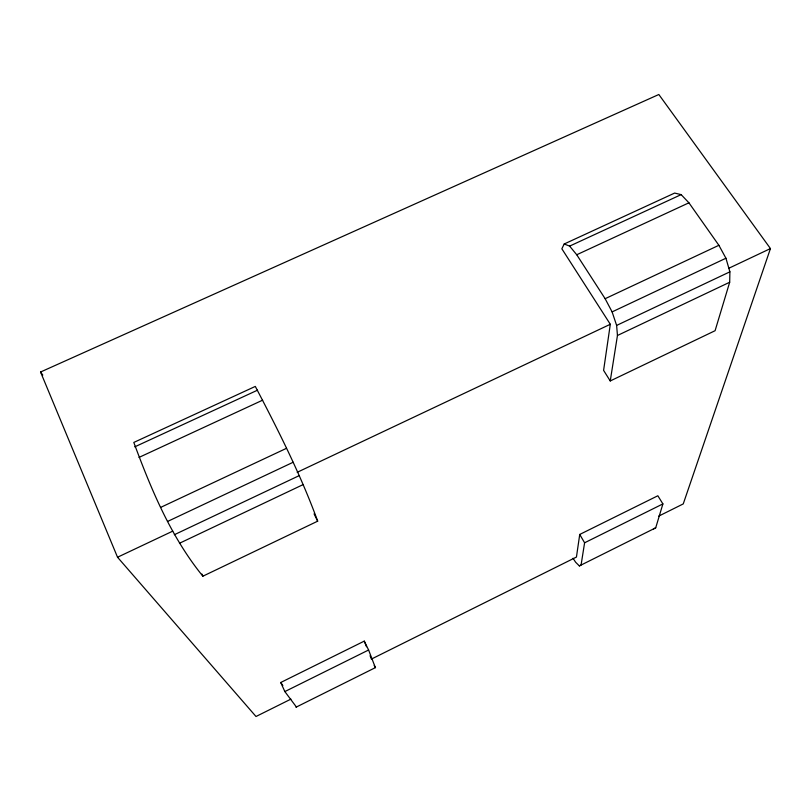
<?xml version="1.0" encoding="UTF-8"?>
<svg xmlns="http://www.w3.org/2000/svg" width="811" height="811" viewBox="0 0 811 811"><rect width="100%" height="100%" fill="white"/><g stroke="black" fill="none" stroke-linecap="round" stroke-linejoin="round"><path stroke-width="1.22" d="M729.687 282.238L729.89 271.827L725.936 258.233L718.881 245.297L688.934 202.811L681.149 194.63L674.64 193.069L564.203 243.989L561.851 248.795L610.308 324.278L603.597 370.374L610.247 380.957L715.089 330.706L729.687 282.238L617.455 335.48L610.247 380.957M653.453 528.965L655.704 527.829L662.901 503.915L657.853 495.764L579.733 534.449L576.439 557.066L371.408 659.079L370.069 655.714M579.733 534.449L584.599 542.792L581.071 565.044L579.358 565.916L575.678 562.297L573.022 558.262M290.916 699.123L256.002 716.498L117.534 557.238L40.55 372.016L658.836 94.502L770.45 248.571L683.247 503.915L658.704 516.131M296.42 707.03L284.854 691.58L280.738 682.497L364.271 641.126L368.599 650.006L375.371 667.656L374.216 665.446M295.974 707.233L375.544 667.554M579.358 565.916L655.704 527.829M284.854 691.58L368.599 650.006M584.599 542.792L662.901 503.915M202.872 576.195L317.679 521.169C300.678 474.607 278.244 430.256 255.303 386.421L133.805 442.441C151.181 489.398 170.888 536.923 202.872 576.195L201.909 574.026M179.474 543.269L303.213 484.562M117.534 557.238L172.763 531.124M297.171 472.316L610.308 324.278M728.896 268.218L770.45 248.571M174.335 534.723L299.33 475.57M617.455 335.48L616.624 325.424L729.89 271.827M167.492 521.493L293.166 462.25M616.624 325.424L612.112 311.9L725.936 258.233M160.882 507.291L286.445 448.341M564.203 243.989L569.636 246.108L576.733 254.755L605.138 298.701L718.881 245.297M139.005 457.414L262.642 400.168M576.733 254.755L688.934 202.811M134.748 446.851L257.553 390.162M569.636 246.108L681.149 194.63M40.55 372.016L42.801 375.067M280.738 682.497L282.857 685.508M605.138 298.701L612.112 311.9M314.07 513.839L317.679 521.169M364.271 641.126L366.501 646.742"/></g></svg>
